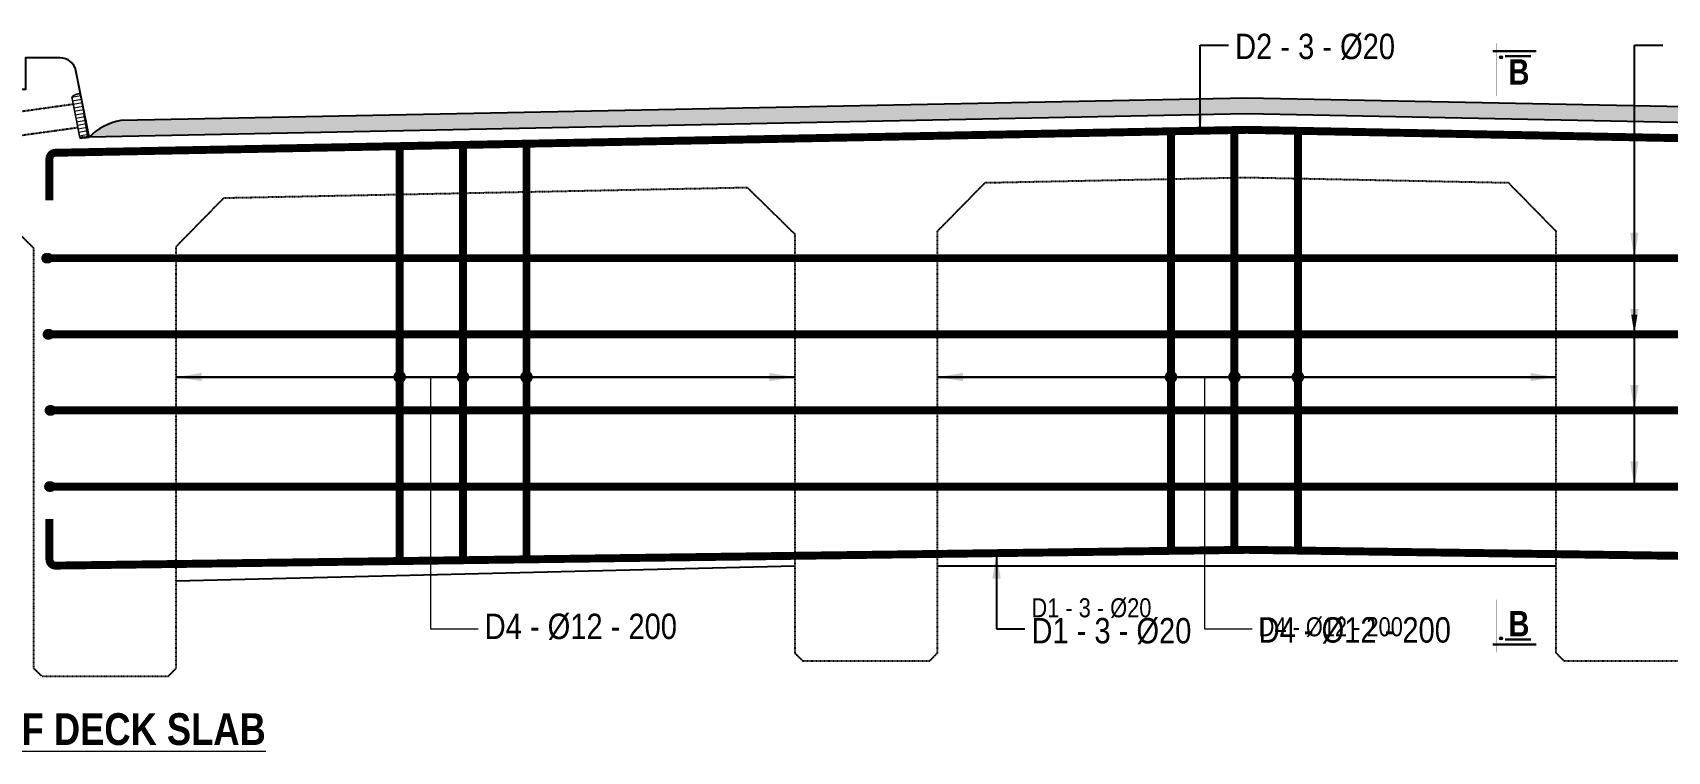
# Model space of a CAD drawing. Header units: millimetres. Extents: x 95937 to 362296, y -118999 to 39765.
# Drawn here: x 114141 to 119295, y 18254 to 20519 of the extents above; entities that cross this region are included whole.
import ezdxf

# ---------------------------------------------------------------- set-up
doc = ezdxf.new("R2010")
doc.units = ezdxf.units.MM
doc.header["$LTSCALE"] = 0.2
doc.linetypes.add('DASHED2', pattern=[0.375, 0.25, -0.125])
doc.linetypes.add('HIDDEN', pattern=[9.525, 6.35, -3.175])
for name, color, linetype, lineweight in [('Ber', 12, 'Continuous', 35), ('Ber Dot', 12, 'Continuous', 30), ('Dim Arrow', 150, 'Continuous', 9), ('Dim Arrow @ 30', 150, 'Continuous', 9), ('Dim Arrow @ 40', 150, 'Continuous', 9), ('hatch', 35, 'Continuous', 0), ('Section Marks', 7, 'Continuous', 15), ('Structue', 7, 'Continuous', 25), ('Text @ 40', 7, 'Continuous', 5), ('Text_Normal', 7, 'Continuous', 25), ('Text_Normal @ 30', 7, 'Continuous', 25), ('Text_Normal @ 40', 7, 'Continuous', 25), ('Text_Title @ 40', 1, 'Continuous', 20)]:
    doc.layers.add(name, color=color, linetype=linetype, lineweight=lineweight)
for name, color, linetype in [('con_out1', 2, 'Continuous'), ('Deck Slab', 200, 'Continuous'), ('Girder Line', 200, 'Continuous'), ('Pipe_Hidde', 8, 'DASHED2')]:
    doc.layers.add(name, color=color, linetype=linetype)
doc.styles.add('SWIS_B_N', font='swisscb.ttf', dxfattribs={"height": 2})
doc.styles.add('SWIS_B_T', font='swisscb.ttf', dxfattribs={"height": 2.5})
doc.styles.add('SWIS_R_N', font='swissc.ttf', dxfattribs={"height": 2})
doc.dimstyles.new('Closed_Arrow', dxfattribs={"dimtxt": 2, "dimasz": 2, "dimexe": 1.25, "dimexo": 0.75, "dimgap": 0.75, "dimtad": 2, "dimdec": 0, "dimzin": 0, "dimdsep": 46, "dimtxsty": 'SWIS_R_N', "dimblk": 'DOT', "dimcen": 0.5, "dimadec": 0, "dimazin": 0, "dimtfac": 1, "dimtdec": 0, "dimtofl": 0, "dimtmove": 0, "dimatfit": 3, "dimfxl": 1.25, "dimfxlon": 1, "dimtolj": 1, "dimtzin": 0, "dimarcsym": 0})

# ---------------------------------------------------------------- blocks, each defined once
blk = doc.blocks.new('_Dot')
at = {"color": 0, "linetype": 'ByBlock', "lineweight": -2}
blk.add_line((-0.5, 0), (-1, 0), dxfattribs=at)
at = {"color": 0, "linetype": 'ByBlock', "const_width": 0.5}
blk.add_lwpolyline([(-0.25, 0, 1), (0.25, 0, 1)], format="xyb", close=True, dxfattribs=at)
blk = doc.blocks.new('*U486')
at = {"layer": 'Text_Normal @ 30', "ltscale": 20, "insert": (118006.1, 18676.3), "char_height": 60, "attachment_point": 1, "style": 'SWIS_R_N'}
blk.add_mtext('D4 - %%C12 - 200', dxfattribs=at)
at = {"layer": 'Text_Normal @ 40', "ltscale": 20, "insert": (118006.1, 18676.3), "char_height": 80, "attachment_point": 1, "style": 'SWIS_R_N'}
blk.add_mtext('D4 - %%C12 - 200', dxfattribs=at)
blk = doc.blocks.new('*U488')
at = {"layer": 'Text_Normal @ 30', "ltscale": 20, "insert": (117289.8, 18673.9), "char_height": 60, "attachment_point": 7, "style": 'SWIS_R_N'}
blk.add_mtext('D1 - 3 - %%C20', dxfattribs=at)
at = {"layer": 'Text_Normal @ 40', "ltscale": 20, "insert": (117289.8, 18673.9), "char_height": 80, "attachment_point": 1, "style": 'SWIS_R_N'}
blk.add_mtext('D1 - 3 - %%C20', dxfattribs=at)
blk = doc.blocks.new('grating')
at = {"layer": 'con_out1', "lineweight": 20}
h = blk.add_hatch(dxfattribs=at)
h.set_pattern_fill('ANSI31', color=256, scale=90, angle=320.4884)
h.set_pattern_definition([(5.48843, (35188.985, 8598.234), (-1.0760037, 11.1984247), [])])
h.paths.add_polyline_path([(-42.5, 131.4, -0.179836), (-14.8, 138.8), (-11.8, 110.9), (-8.3, 76.9), (-36.9, 77.1)])
h.paths.add_polyline_path([(-36.9, 77.1), (-8.3, 76.9), (-0.7, 1.8), (-29.3, 2.1)])
at = {"layer": 'con_out1'}
blk.add_line((-29.1, -0.1), (0, 0), dxfattribs=at)
at = {"layer": 'con_out1', "const_width": 5}
blk.add_lwpolyline([(-42.5, 131.4, -0.180591), (-14.6, 138.8)], format="xyb", dxfattribs=at)
for points in [[(-42.5, 131.4), (-29.1, -0.1)], [(-15.5, 138.8), (0, 0)]]:
    blk.add_lwpolyline(points, dxfattribs=at)
at = {"layer": 'Deck Slab', "linetype": 'HIDDEN'}
for p in [(-6.8, 54.4), (-6.1, 54.7)]:
    blk.add_line(p, (-1.2, 4.5), dxfattribs=at)
at = {"layer": 'Structue', "linetype": 'HIDDEN', "ltscale": 0.15}
blk.add_line((-2.9, -0.2), (-8.3, 74.6), dxfattribs=at)
blk = doc.blocks.new('*U489')
at = {"layer": 'Dim Arrow @ 30', "ltscale": 20}
blk.add_leader([(119190.7, 19569.7), (119190.7, 20479.8)], dimstyle='Closed_Arrow', override={"dimscale": 30, "dimtad": 0}, dxfattribs=at)
at = {"layer": 'Dim Arrow @ 40', "ltscale": 20}
blk.add_leader([(119190.7, 19568.3), (119190.7, 20479.8)], dimstyle='Closed_Arrow', override={"dimscale": 40, "dimtad": 0}, dxfattribs=at)

msp = doc.modelspace()

# ---------------------------------------------------------------- hatches: boundary and pattern name
at = {"layer": 'hatch'}
h = msp.add_hatch(dxfattribs=at)
h.set_pattern_fill('AR-CONC', color=256, scale=0.5, style=0)
h.set_pattern_definition([(50, (107381.54, 8257.595), (91.09233, -7.96954), [9.525, -104.775]), (355, (107381.54, 8257.595), (-17.6217, 95.5284), [7.62, -83.8203]), (100.45144, (107389.13, 8256.93), (73.47062, 87.55888), [8.095, -89.0451]), (46.1842, (107381.54, 8283), (135.5395, -21.02116), [14.2875, -157.1625]), (96.63556, (107392.84, 8281.24), (118.7021, 123.7131), [12.1425, -133.5678]), (351.18415, (107381.54, 8283), (118.7021, 123.7131), [11.43, -125.7299]), (21, (107394.24, 8276.645), (75.8072, -51.1326), [9.525, -104.775]), (326, (107394.24, 8276.645), (30.901, 92.094), [7.62, -83.82]), (71.45144, (107400.56, 8272.38), (106.7082, 40.9614), [8.095, -89.04497]), (37.5, (107381.54, 8257.595), (1.5443, 42.27752), [0, -82.804, 0, -85.09, 0, -84.1375]), (7.5, (107381.54, 8257.595), (33.40983, 50.09029), [0, -48.514, 0, -80.899, 0, -32.0675]), (327.5, (107353.22, 8257.595), (67.7953, -2.86437), [0, -31.75, 0, -99.06, 0, -131.445]), (317.5, (107340.52, 8257.595), (74.0646, 12.71325), [0, -41.275, 0, -65.786, 0, -93.345])])
h.paths.add_polyline_path([(117968.5, 20312.8), (114418.5, 20241.8, 0.158025), (114318.5, 20189.8), (114318.5, 20189.8), (117968.5, 20262.8), (121618.5, 20189.8, 0.158069), (121518.5, 20241.8)])
at = {"layer": 'Section Marks'}
for points in [[(118775.4, 20441.5, 1), (118765.9, 20441.5, 1)], [(118775.4, 18609.7, -1), (118765.9, 18609.7, -1)]]:
    msp.add_hatch(color=256, dxfattribs=at).paths.add_polyline_path(points)

# ---------------------------------------------------------------- linework, layer by layer
at = {"layer": 'Ber', "color": 1, "ltscale": 0.6, "const_width": 25}
for points in [[(121743.5, 19990.2), (121743.5, 20121.2, 0.408591), (121724.6, 20140.5), (117968.5, 20212.8), (114212.4, 20140.5, 0.408591), (114193.5, 20121.2), (114193.5, 19990.2)], [(114193.5, 18986.3), (114193.5, 18858.4, 0.418094), (114213.1, 18839.1), (117968.5, 18888.8), (121723.9, 18836.6, 0.418291), (121743.5, 18855.9), (121743.5, 18986.3)]]:
    msp.add_lwpolyline(points, format="xyb", dxfattribs=at)
for points in [[(117729.8, 18879.7), (117729.8, 20208.2)], [(117929.8, 18884.4), (117929.8, 20212)], [(118129.8, 18886.5), (118129.8, 20209.7)], [(115297.7, 18855.7), (115297.7, 20161.4)], [(115497.7, 18855.9), (115497.7, 20167.3)], [(115697.7, 18853.2), (115697.7, 20169.1)], [(121743.5, 19808.3), (114193.5, 19808.3)], [(121744.5, 19808.3), (114194.5, 19808.3)], [(121745.5, 19808.3), (114195.5, 19808.3)], [(121746.5, 19808.3), (114196.5, 19808.3)], [(121743.5, 19568.3), (114193.5, 19568.3)], [(121744.5, 19568.3), (114194.5, 19568.3)], [(121745.5, 19568.3), (114195.5, 19568.3)], [(121746.5, 19568.3), (114196.5, 19568.3)], [(121743.5, 19328.3), (114193.5, 19328.3)], [(121744.5, 19328.3), (114194.5, 19328.3)], [(121745.5, 19328.3), (114195.5, 19328.3)], [(121746.5, 19328.3), (114196.5, 19328.3)], [(121743.5, 19088.3), (114193.5, 19088.3)], [(121744.5, 19088.3), (114194.5, 19088.3)], [(121745.5, 19088.3), (114195.5, 19088.3)], [(121746.5, 19088.3), (114196.5, 19088.3)]]:
    msp.add_lwpolyline(points, dxfattribs=at)
at = {"layer": 'Ber Dot', "ltscale": 20, "const_width": 16.8}
for points in [[(114193.1, 19808.4, 1), (114176.3, 19808.1, 1)], [(114194.3, 19808.4, 1), (114177.5, 19808.1, 1)], [(114195.5, 19808.4, 1), (114178.7, 19808.1, 1)], [(114196.7, 19808.4, 1), (114179.9, 19808.1, 1)], [(114197.1, 19568.4, 1), (114180.3, 19568.1, 1)], [(114198.3, 19568.4, 1), (114181.5, 19568.1, 1)], [(114199.5, 19568.4, 1), (114182.7, 19568.1, 1)], [(114200.7, 19568.4, 1), (114183.9, 19568.2, 1)], [(114203.5, 19328.5, 1), (114186.7, 19328.2, 1)], [(114204.7, 19328.5, 1), (114187.9, 19328.2, 1)], [(114205.9, 19328.5, 1), (114189.1, 19328.2, 1)], [(114207.1, 19328.5, 1), (114190.3, 19328.2, 1)], [(114201.9, 19088.4, 1), (114185.1, 19088.1, 1)], [(114203.1, 19088.4, 1), (114186.3, 19088.1, 1)], [(114204.3, 19088.4, 1), (114187.5, 19088.2, 1)], [(114205.5, 19088.5, 1), (114188.7, 19088.2, 1)]]:
    msp.add_lwpolyline(points, format="xyb", close=True, dxfattribs=at)
at = {"layer": 'Deck Slab'}
for points in [[(114318.5, 20189.8), (114318.5, 20189.8), (114276.6, 20399.6, 0.357511), (114227.5, 20439.8), (114118.5, 20439.8), (114118.5, 20339.8), (113293.5, 20339.8), (113293.5, 20439.8), (113068.5, 20439.8), (113068.5, 19989.8), (113108.5, 19989.8, -1), (113133.5, 19989.8), (113993.5, 19989.8)], [(121943.5, 19989.8), (122803.6, 19989.8, -1), (122828.6, 19989.8), (122868.5, 19989.8), (122868.5, 20439.8), (122643.5, 20439.8), (122643.5, 20339.8), (121818.5, 20339.8), (121818.5, 20439.8), (121709.5, 20439.8, 0.357511), (121660.5, 20399.6), (121618.5, 20189.8), (117968.5, 20262.8), (114318.5, 20189.8)], [(121618.5, 20189.8, 0.158069), (121518.5, 20241.8), (121518.5, 20241.8), (117968.5, 20312.8), (114418.5, 20241.8), (114418.5, 20241.8), (114418.5, 20241.8, 0.158066), (114318.5, 20189.8)]]:
    msp.add_lwpolyline(points, format="xyb", dxfattribs=at)
at = {"layer": 'Deck Slab', "linetype": 'DASHED2', "ltscale": 0.15}
msp.add_lwpolyline([(113993.5, 19989.8), (114143.5, 19839.8), (114143.5, 18515.8), (114168.5, 18490.8), (114568.5, 18490.8), (114593.5, 18515.8), (114593.5, 19845.3), (114743.5, 19998.3), (116393.5, 20031.3), (116543.5, 19884.3), (116543.5, 18563.8), (116568.5, 18538.8), (116968.5, 18538.8), (116993.5, 18563.8), (116993.5, 19893.3), (117143.5, 20046.3), (117968.5, 20062.8), (118793.5, 20046.3), (118943.5, 19893.3), (118943.5, 18563.8), (118968.5, 18538.8), (119368.5, 18538.8)], dxfattribs=at)
at = {"layer": 'Dim Arrow', "ltscale": 20}
for points in [[(115395.3, 19433.5), (115395.3, 18639.9), (115545.3, 18639.9)], [(117835.6, 19433.5), (117835.6, 18639.9), (117985.6, 18639.9)]]:
    msp.add_lwpolyline(points, dxfattribs=at)
at = {"layer": 'Girder Line'}
for points in [[(114593.5, 18790.8), (116543.5, 18838.8)], [(116993.5, 18838.8), (118943.5, 18838.8)]]:
    msp.add_lwpolyline(points, dxfattribs=at)
at = {"layer": 'Pipe_Hidde', "linetype": 'DASHED2', "ltscale": 0.2}
for p, q in [((114270.2, 20293.4), (114068.5, 20265.2)), ((114284.7, 20219.5), (114068.5, 20189.8))]:
    msp.add_line(p, q, dxfattribs=at)
at = {"layer": 'Pipe_Hidde', "linetype": 'HIDDEN', "ltscale": 0.01}
msp.add_line((114318.5, 20189.8), (114289.1, 20189.8), dxfattribs=at)
at = {"layer": 'Section Marks'}
for points, const_width in [([(118743.5, 20460.6), (118882.1, 20460.6)], 7.58), ([(118757.5, 20485.6), (118757.5, 20319.6)], 1.14), ([(118782.4, 20444.9), (118865.1, 20444.9)], 7.58), ([(118757.5, 18565.6), (118757.5, 18731.6)], 1.14), ([(118782.4, 18606.3), (118865.1, 18606.3)], 7.58), ([(118743.5, 18590.7), (118882.1, 18590.7)], 7.58)]:
    msp.add_lwpolyline(points, dxfattribs=dict(at, const_width=const_width))
at = {"layer": 'Section Marks', "ltscale": 20, "const_width": 19.8}
for points in [[(115287.8, 19433.5, 1), (115307.6, 19433.5, 1)], [(115487.8, 19433.5, 1), (115507.6, 19433.5, 1)], [(115687.8, 19433.5, 1), (115707.6, 19433.5, 1)], [(117719.9, 19433.5, 1), (117739.7, 19433.5, 1)], [(117919.9, 19433.5, 1), (117939.7, 19433.5, 1)], [(118119.9, 19433.5, 1), (118139.7, 19433.5, 1)]]:
    msp.add_lwpolyline(points, format="xyb", close=True, dxfattribs=at)
at = {"layer": 'Section Marks'}
for centre in [(118770.7, 20441.5), (118770.7, 18609.7)]:
    msp.add_circle(centre, 4.73, dxfattribs=at)

# ---------------------------------------------------------------- block references
at = {"layer": 'Dim Arrow'}
msp.add_blockref('*U489', (0, 0), dxfattribs=at)
at = {"layer": 'hatch', "color": 1, "rotation": 5.26178494986469}
msp.add_blockref('grating', (114318.5, 20189.8), dxfattribs=at)
at = {"layer": 'Text_Normal'}
for name in ['*U488', '*U486']:
    msp.add_blockref(name, (0, 0), dxfattribs=at)

# ---------------------------------------------------------------- texts
at = {"layer": 'Text @ 40', "char_height": 80, "style": 'SWIS_B_N'}
for insert, attachment_point in [((118793.7, 20355.3), 7), ((118793.7, 18695.9), 1)]:
    msp.add_mtext('B', dxfattribs=dict(at, insert=insert, attachment_point=attachment_point))
at = {"layer": 'Text_Normal @ 40', "ltscale": 20, "char_height": 80, "attachment_point": 1, "style": 'SWIS_R_N'}
for s, insert in [('D2 - 3 - %%C20', (117931.9, 20515.8)), ('D4 - %%C12 - 200', (115565.9, 18687.6))]:
    msp.add_mtext(s, dxfattribs=dict(at, insert=insert))
at = {"layer": 'Text_Title @ 40', "style": 'SWIS_B_T'}
msp.add_text('%%UCROSS SECTION OF DECK SLAB', height=100, dxfattribs=at).set_placement((113036.6, 18273.7))

# ---------------------------------------------------------------- leaders
at = {"layer": 'Dim Arrow @ 40', "ltscale": 20}
for points in [[(117821.5, 20208.7), (117821.5, 20479.8), (117911.4, 20479.8)], [(119190.7, 19328.3), (119190.7, 20479.8), (119280.6, 20479.8)], [(119190.7, 19808.3), (119190.7, 20479.8)], [(119190.7, 19088.3), (119190.7, 20479.8), (119280.6, 20479.8)], [(116543.5, 19433.5), (114593.5, 19433.5)], [(114593.5, 19433.5), (116543.5, 19433.5)], [(118943.5, 19433.5), (116993.5, 19433.5)], [(116993.5, 19433.5), (118943.5, 19433.5)], [(117179.9, 18878.3), (117179.4, 18639.9), (117269.3, 18639.9)]]:
    msp.add_leader(points, dimstyle='Closed_Arrow', override={"dimscale": 40, "dimtad": 0}, dxfattribs=at)

doc.saveas('drawing.dxf')
